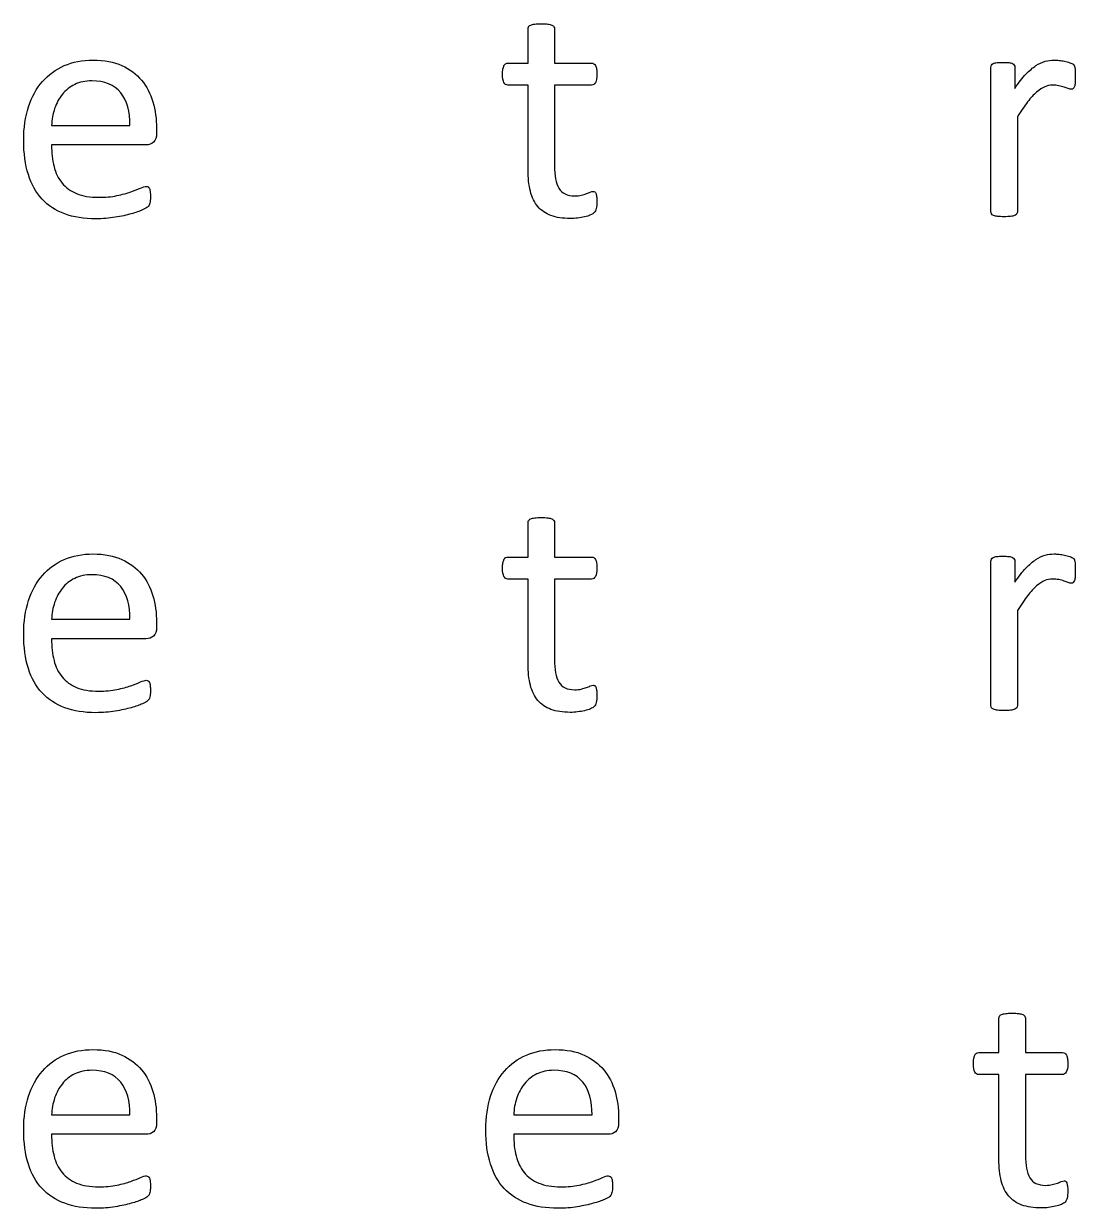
# Model space of a CAD drawing. Extents: x 0 to 612, y 0 to 328.
# Drawn here: x 492.08 to 525.88, y 192.66 to 230.72 of the extents above; entities that cross this region are included whole.
import ezdxf

# ---------------------------------------------------------------- set-up
doc = ezdxf.new("R2010")
doc.units = 0
doc.layers.add('Layer_1', color=7, linetype='CONTINUOUS')

msp = doc.modelspace()

# ---------------------------------------------------------------- linework, layer by layer
at = {"layer": 'Layer_1', "color": 7}
for p, q in [((508.294923, 229.454805), (508.294923, 230.558319)), ((509.145775, 230.558319), (509.145775, 229.454805)), ((507.650353, 229.454805), (508.294923, 229.454805)), ((509.145775, 229.454805), (510.336947, 229.454805)), ((523.172439, 224.679809), (523.172439, 229.320745)), ((523.940763, 229.320745), (523.940763, 228.645231)), ((525.884564, 229.016522), (525.884832, 229.016545)), ((508.294923, 228.748377), (507.645195, 228.748377)), ((508.294923, 226.036008), (508.294923, 228.748377)), ((510.336937, 228.748377), (509.145766, 228.748377)), ((509.145766, 228.748377), (509.145766, 226.159766)), ((524.023287, 227.732516), (524.023287, 224.679809)), ((492.981783, 227.454098), (495.4982, 227.454098)), ((496.354135, 227.356143), (496.354196, 227.201422)), ((496.024174, 226.83015), (492.981783, 226.83015)), ((510.507094, 225.020151), (510.50709, 225.020184)), ((508.294923, 213.585557), (508.294923, 214.689071)), ((509.145775, 214.689071), (509.145775, 213.585557)), ((507.650353, 213.585557), (508.294923, 213.585557)), ((509.145775, 213.585557), (510.336947, 213.585557)), ((523.172439, 208.810514), (523.172439, 213.451449)), ((523.940763, 213.451449), (523.940763, 212.775936)), ((508.294923, 212.879082), (507.645195, 212.879082)), ((508.294923, 210.166712), (508.294923, 212.879082)), ((510.336937, 212.879082), (509.145766, 212.879082)), ((509.145766, 212.879082), (509.145766, 210.290471)), ((525.884564, 213.147231), (525.884832, 213.14725)), ((524.023287, 211.863216), (524.023287, 208.810514)), ((492.981783, 211.584798), (495.4982, 211.584798)), ((496.354135, 211.486848), (496.354196, 211.332127)), ((496.024174, 210.96085), (492.981783, 210.96085)), ((510.507094, 209.150861), (510.50709, 209.150889)), ((523.430056, 197.659792), (523.430056, 198.763301)), ((524.280904, 198.763301), (524.280904, 197.659792)), ((522.785482, 197.659792), (523.430056, 197.659792)), ((524.280904, 197.659792), (525.472075, 197.659792)), ((523.430056, 196.953312), (522.780324, 196.953312)), ((523.430056, 194.240943), (523.430056, 196.953312)), ((525.472066, 196.953312), (524.280894, 196.953312)), ((524.280894, 196.953312), (524.280894, 194.364702)), ((492.981783, 195.659033), (495.4982, 195.659033)), ((507.83453, 195.659033), (510.350952, 195.659033)), ((496.354135, 195.561078), (496.354196, 195.406357)), ((511.206882, 195.561078), (511.206944, 195.406357)), ((496.024174, 195.035085), (492.981783, 195.035085)), ((510.876922, 195.035085), (507.83453, 195.035085)), ((525.642228, 193.225082), (525.642223, 193.22512))]:
    msp.add_line(p, q, dxfattribs=at)
for points in [[(508.312995, 230.625354), (508.325043, 230.645967), (508.34735, 230.664039), (508.380035, 230.679499)], [(508.380035, 230.679499), (508.412696, 230.694982), (508.45652, 230.706136), (508.511526, 230.713007)], [(508.511526, 230.713007), (508.566527, 230.719878), (508.635285, 230.723314), (508.717789, 230.723314)], [(508.717789, 230.723314), (508.803734, 230.723309), (508.874204, 230.720019), (508.92921, 230.713007)], [(508.92921, 230.713007), (508.984212, 230.706136), (509.027184, 230.694935), (509.058127, 230.679499)], [(509.058127, 230.679499), (509.089047, 230.664015), (509.111406, 230.645991), (509.125162, 230.625354)], [(508.294923, 230.558319), (508.294923, 230.582368), (508.300947, 230.604722), (508.312995, 230.625354)], [(509.125162, 230.625354), (509.138904, 230.604741), (509.145775, 230.582386), (509.145775, 230.558319)], [(493.389095, 229.374951), (493.664111, 229.493547), (493.971788, 229.55285), (494.312126, 229.552854)], [(494.312126, 229.552854), (494.676522, 229.55285), (494.986773, 229.494408), (495.242889, 229.37753)], [(524.912781, 229.514118), (525.010755, 229.539907), (525.109585, 229.552802), (525.209286, 229.552802)], [(525.209286, 229.552802), (525.253995, 229.552798), (525.30468, 229.550449), (525.361404, 229.545084)], [(525.361404, 229.545084), (525.418123, 229.539907), (525.477426, 229.530495), (525.539308, 229.516706)], [(492.685217, 228.864446), (492.879447, 229.086178), (493.114074, 229.256345), (493.389095, 229.374951)], [(495.242889, 229.37753), (495.498996, 229.260642), (495.709556, 229.103365), (495.874574, 228.9057)], [(507.475033, 229.099026), (507.475033, 229.164339), (507.479269, 229.21934), (507.487928, 229.264035)], [(507.487928, 229.264035), (507.49654, 229.308744), (507.507694, 229.345678), (507.521436, 229.374904)], [(507.521436, 229.374904), (507.535178, 229.404129), (507.55325, 229.424747), (507.575581, 229.436781)], [(507.575581, 229.436781), (507.597935, 229.448828), (507.62285, 229.454805), (507.650353, 229.454805)], [(510.336947, 229.454805), (510.364431, 229.454801), (510.388508, 229.448781), (510.40914, 229.436781)], [(510.40914, 229.436781), (510.429753, 229.424733), (510.447825, 229.40412), (510.463284, 229.374904)], [(510.463284, 229.374904), (510.478768, 229.345678), (510.489922, 229.30872), (510.496793, 229.264035)], [(510.496793, 229.264035), (510.503664, 229.219326), (510.507099, 229.164339), (510.507099, 229.099026)], [(523.172439, 229.320745), (523.172439, 229.348229), (523.177616, 229.371449), (523.187923, 229.390359)], [(523.187923, 229.390359), (523.198229, 229.409278), (523.218842, 229.426455), (523.2498, 229.441924)], [(523.2498, 229.441924), (523.280766, 229.457408), (523.320275, 229.467714), (523.368405, 229.472844)], [(523.368405, 229.472844), (523.416531, 229.478021), (523.48013, 229.480562), (523.559199, 229.480562)], [(523.559199, 229.480562), (523.634828, 229.480558), (523.697566, 229.478209), (523.747414, 229.472844)], [(523.747414, 229.472844), (523.797257, 229.467667), (523.835933, 229.457361), (523.863436, 229.441924)], [(523.863436, 229.441924), (523.89092, 229.426441), (523.910705, 229.409263), (523.922739, 229.390359)], [(523.922739, 229.390359), (523.934787, 229.37144), (523.940763, 229.348238), (523.940763, 229.320745)], [(524.299145, 229.099012), (524.41087, 229.215891), (524.516581, 229.30785), (524.616277, 229.374889)], [(524.616277, 229.374889), (524.715968, 229.44192), (524.814803, 229.488328), (524.912781, 229.514118)], [(525.539308, 229.516706), (525.60118, 229.502964), (525.657047, 229.48748), (525.706895, 229.470303)], [(525.706895, 229.470303), (525.756739, 229.453125), (525.791974, 229.435901), (525.812606, 229.418737)], [(525.812606, 229.418737), (525.833219, 229.401559), (525.846961, 229.385229), (525.853879, 229.369746)], [(525.853879, 229.369746), (525.86075, 229.354262), (525.866774, 229.334496), (525.871904, 229.310447)], [(525.871904, 229.310447), (525.877034, 229.286352), (525.880516, 229.25114), (525.882211, 229.204737)], [(525.882211, 229.204737), (525.884093, 229.158334), (525.884564, 229.095581), (525.884564, 229.016522)], [(492.239173, 228.054862), (492.342305, 228.372851), (492.490988, 228.642709), (492.685217, 228.864446)], [(494.27609, 228.887629), (494.066387, 228.887624), (493.882469, 228.848097), (493.724331, 228.769028)], [(495.201696, 228.506041), (494.99371, 228.76043), (494.685177, 228.887624), (494.27609, 228.887629)], [(495.874574, 228.9057), (496.039578, 228.708026), (496.160757, 228.475982), (496.238113, 228.20956)], [(507.521436, 228.830881), (507.490517, 228.885883), (507.475033, 228.975263), (507.475033, 229.099026)], [(507.645195, 228.748377), (507.593629, 228.748372), (507.552375, 228.775861), (507.521436, 228.830881)], [(510.460696, 228.830881), (510.429776, 228.775875), (510.388498, 228.748372), (510.336937, 228.748377)], [(510.507099, 229.099026), (510.507094, 228.975263), (510.491616, 228.885883), (510.460696, 228.830881)], [(523.940763, 228.645231), (524.067958, 228.830862), (524.187415, 228.982124), (524.299145, 229.099012)], [(525.879655, 228.825752), (525.876361, 228.774181), (525.869349, 228.733788), (525.859042, 228.704572)], [(525.884832, 229.016545), (525.884827, 228.940907), (525.88295, 228.877313), (525.879655, 228.825752)], [(493.327274, 228.454475), (493.220702, 228.323836), (493.138198, 228.171717), (493.079761, 227.998115)], [(493.724331, 228.769028), (493.566194, 228.689954), (493.433841, 228.585105), (493.327274, 228.454475)], [(495.4982, 227.454098), (495.508507, 227.900998), (495.409677, 228.251647), (495.201696, 228.506041)], [(524.639497, 228.52663), (524.548399, 228.447557), (524.453, 228.342708), (524.353309, 228.212078)], [(524.899905, 228.696797), (524.817401, 228.662442), (524.730595, 228.605694), (524.639497, 228.52663)], [(525.152581, 228.748363), (525.066636, 228.748358), (524.982409, 228.731185), (524.899905, 228.696797)], [(525.353686, 228.72775), (525.291804, 228.741492), (525.224769, 228.748363), (525.152581, 228.748363)], [(525.521278, 228.683935), (525.471426, 228.699418), (525.415563, 228.714008), (525.353686, 228.72775)], [(525.655349, 228.637532), (525.615816, 228.653015), (525.571122, 228.668452), (525.521278, 228.683935)], [(525.755901, 228.61433), (525.728417, 228.614326), (525.694881, 228.622049), (525.655349, 228.637532)], [(525.820357, 228.637532), (525.804874, 228.622049), (525.783414, 228.61433), (525.755901, 228.61433)], [(525.859042, 228.704572), (525.848736, 228.675346), (525.835841, 228.653001), (525.820357, 228.637532)], [(492.084476, 226.979713), (492.084476, 227.378488), (492.136042, 227.736869), (492.239173, 228.054862)], [(496.238113, 228.20956), (496.315455, 227.943133), (496.35413, 227.658662), (496.354135, 227.356143)], [(524.353309, 228.212078), (524.253613, 228.081438), (524.143605, 227.921588), (524.023287, 227.732516)], [(493.079761, 227.998115), (493.021315, 227.824508), (492.988659, 227.643169), (492.981783, 227.454098)], [(492.234015, 225.876199), (492.134324, 226.19247), (492.084476, 226.560306), (492.084476, 226.979713)], [(496.253644, 226.915233), (496.186604, 226.858505), (496.110114, 226.830145), (496.024174, 226.83015)], [(496.354196, 227.201422), (496.354192, 227.067347), (496.320688, 226.971952), (496.253644, 226.915233)], [(492.981783, 226.83015), (492.981783, 226.572316), (493.007573, 226.340268), (493.059134, 226.134009)], [(493.059134, 226.134009), (493.110695, 225.927742), (493.19664, 225.750699), (493.316963, 225.602877)], [(509.145766, 226.159766), (509.145761, 225.840056), (509.19303, 225.598557), (509.287568, 225.435266)], [(492.677485, 225.087243), (492.481533, 225.296942), (492.333711, 225.559929), (492.234015, 225.876199)], [(508.369695, 225.337288), (508.319847, 225.534958), (508.294923, 225.767863), (508.294923, 226.036008)], [(493.316963, 225.602877), (493.437281, 225.455056), (493.593697, 225.341608), (493.786213, 225.262544)], [(495.526565, 225.319268), (495.652036, 225.36393), (495.755168, 225.404347), (495.835959, 225.440448)], [(495.835959, 225.440448), (495.916741, 225.476544), (495.977762, 225.494588), (496.019016, 225.494588)], [(496.019016, 225.494588), (496.043065, 225.494588), (496.064572, 225.488564), (496.083477, 225.476563)], [(496.083477, 225.476563), (496.102396, 225.464515), (496.116985, 225.446491), (496.127292, 225.422423)], [(496.127292, 225.422423), (496.137598, 225.398374), (496.145316, 225.364838), (496.150493, 225.321866)], [(509.287568, 225.435266), (509.382106, 225.271971), (509.551412, 225.190328), (509.795494, 225.190328)], [(493.401985, 224.612835), (493.114935, 224.719407), (492.873432, 224.87754), (492.677485, 225.087243)], [(493.786213, 225.262544), (493.978725, 225.183475), (494.214209, 225.143939), (494.492665, 225.143943)], [(494.492665, 225.143943), (494.71268, 225.143939), (494.908627, 225.161968), (495.080516, 225.198083)], [(495.080516, 225.198083), (495.2524, 225.23418), (495.401083, 225.274573), (495.526565, 225.319268)], [(496.153035, 225.048567), (496.14974, 225.015906), (496.145316, 224.98669), (496.14014, 224.960905)], [(496.150493, 225.321866), (496.155623, 225.278898), (496.158211, 225.226471), (496.158211, 225.164589)], [(496.158211, 225.164589), (496.158207, 225.11988), (496.156329, 225.081224), (496.153035, 225.048567)], [(508.609476, 224.847415), (508.499469, 224.976327), (508.419543, 225.139618), (508.369695, 225.337288)], [(509.795494, 225.190328), (509.874558, 225.190328), (509.945033, 225.198046), (510.006915, 225.213529)], [(510.006915, 225.213529), (510.068792, 225.229012), (510.123794, 225.245343), (510.171924, 225.262516)], [(510.171924, 225.262516), (510.220049, 225.279694), (510.261304, 225.296024), (510.295683, 225.311503)], [(510.295683, 225.311503), (510.330038, 225.326986), (510.361, 225.334704), (510.388503, 225.334704)], [(510.388503, 225.334704), (510.405681, 225.3347), (510.422011, 225.330469), (510.43749, 225.321809)], [(510.43749, 225.321809), (510.452973, 225.313197), (510.464974, 225.296866), (510.473586, 225.272822)], [(510.473586, 225.272822), (510.482199, 225.248774), (510.489917, 225.216099), (510.496788, 225.174849)], [(510.50709, 225.020184), (510.507085, 224.920488), (510.500219, 224.84142), (510.486477, 224.782978)], [(510.496788, 225.174849), (510.503659, 225.133576), (510.507094, 225.082029), (510.507094, 225.020151)], [(494.404941, 224.452979), (494.023354, 224.452979), (493.689035, 224.506268), (493.401985, 224.612835)], [(495.539394, 224.612835), (495.391567, 224.571609), (495.220539, 224.534627), (495.02631, 224.501971)], [(495.900354, 224.739173), (495.807534, 224.696205), (495.687211, 224.654089), (495.539394, 224.612835)], [(496.067947, 224.831993), (496.049028, 224.813074), (495.99317, 224.782145), (495.900354, 224.739173)], [(496.11435, 224.891291), (496.102302, 224.870678), (496.086865, 224.850912), (496.067947, 224.831993)], [(496.14014, 224.960905), (496.134963, 224.935115), (496.126398, 224.911918), (496.11435, 224.891291)], [(509.032318, 224.558643), (508.860429, 224.622243), (508.719483, 224.718498), (508.609476, 224.847415)], [(510.4246, 224.654066), (510.397115, 224.626582), (510.355842, 224.600782), (510.300841, 224.576715)], [(510.486477, 224.782978), (510.472735, 224.724536), (510.452074, 224.681569), (510.4246, 224.654066)], [(523.190511, 224.610195), (523.178463, 224.629114), (523.172439, 224.652315), (523.172439, 224.679809)], [(523.257546, 224.561208), (523.224885, 224.57495), (523.20254, 224.59128), (523.190511, 224.610195)], [(524.002673, 224.610195), (523.988931, 224.591276), (523.966577, 224.574945), (523.935638, 224.561208)], [(524.023287, 224.679809), (524.023287, 224.652325), (524.016416, 224.629104), (524.002673, 224.610195)], [(495.02631, 224.501971), (494.832076, 224.46931), (494.624956, 224.452979), (494.404941, 224.452979)], [(509.651108, 224.463248), (509.410466, 224.463248), (509.204203, 224.495062), (509.032318, 224.558643)], [(509.888314, 224.478732), (509.809241, 224.468425), (509.730177, 224.463248), (509.651108, 224.463248)], [(510.112626, 224.517417), (510.04215, 224.501933), (509.967378, 224.489038), (509.888314, 224.478732)], [(510.300841, 224.576715), (510.245835, 224.552666), (510.183096, 224.5329), (510.112626, 224.517417)], [(523.389037, 224.530288), (523.334036, 224.537159), (523.290202, 224.547466), (523.257546, 224.561208)], [(523.595305, 224.519982), (523.512796, 224.519982), (523.444043, 224.523276), (523.389037, 224.530288)], [(523.806722, 224.530288), (523.75172, 224.523417), (523.681245, 224.519982), (523.595305, 224.519982)], [(523.935638, 224.561208), (523.904719, 224.547466), (523.861728, 224.537159), (523.806722, 224.530288)], [(508.294923, 214.689071), (508.294923, 214.71312), (508.300947, 214.735474), (508.312995, 214.756106)], [(508.312995, 214.756106), (508.325043, 214.776719), (508.34735, 214.794791), (508.380035, 214.810251)], [(508.380035, 214.810251), (508.412696, 214.825734), (508.45652, 214.836888), (508.511526, 214.843759)], [(508.511526, 214.843759), (508.566527, 214.85063), (508.635285, 214.854065), (508.717789, 214.854065)], [(508.717789, 214.854065), (508.803734, 214.854061), (508.874204, 214.850771), (508.92921, 214.843759)], [(508.92921, 214.843759), (508.984212, 214.836888), (509.027184, 214.825687), (509.058127, 214.810251)], [(509.058127, 214.810251), (509.089047, 214.794767), (509.111406, 214.776743), (509.125162, 214.756106)], [(509.125162, 214.756106), (509.138904, 214.735493), (509.145775, 214.713138), (509.145775, 214.689071)], [(493.389095, 213.505655), (493.664111, 213.624252), (493.971788, 213.683554), (494.312126, 213.683559)], [(494.312126, 213.683559), (494.676522, 213.683554), (494.986773, 213.625113), (495.242889, 213.508234)], [(507.521436, 213.505608), (507.535178, 213.534834), (507.55325, 213.555452), (507.575581, 213.567485)], [(507.575581, 213.567485), (507.597935, 213.579533), (507.62285, 213.58551), (507.650353, 213.585557)], [(510.336947, 213.585557), (510.364431, 213.585553), (510.388508, 213.579533), (510.40914, 213.567485)], [(510.40914, 213.567485), (510.429753, 213.555438), (510.447825, 213.534824), (510.463284, 213.505608)], [(523.187923, 213.521063), (523.198229, 213.539982), (523.218842, 213.55716), (523.2498, 213.572629)], [(523.2498, 213.572629), (523.280766, 213.588113), (523.320275, 213.598419), (523.368405, 213.603549)], [(523.368405, 213.603549), (523.416531, 213.608679), (523.48013, 213.611267), (523.559199, 213.611267)], [(523.559199, 213.611267), (523.634828, 213.611262), (523.697566, 213.608914), (523.747414, 213.603549)], [(523.747414, 213.603549), (523.797257, 213.598372), (523.835933, 213.588066), (523.863436, 213.572629)], [(523.863436, 213.572629), (523.89092, 213.557146), (523.910705, 213.539968), (523.922739, 213.521063)], [(524.616277, 213.505594), (524.715968, 213.572625), (524.814803, 213.619032), (524.912781, 213.644822)], [(524.912781, 213.644822), (525.010755, 213.670612), (525.109585, 213.683507), (525.209286, 213.683507)], [(525.209286, 213.683507), (525.253995, 213.683503), (525.30468, 213.681154), (525.361404, 213.675789)], [(525.361404, 213.675789), (525.418123, 213.670612), (525.477426, 213.6612), (525.539308, 213.647411)], [(525.539308, 213.647411), (525.60118, 213.633669), (525.657047, 213.618185), (525.706895, 213.601008)], [(525.706895, 213.601008), (525.756739, 213.58383), (525.791974, 213.566652), (525.812606, 213.549442)], [(525.812606, 213.549442), (525.833219, 213.532264), (525.846961, 213.515934), (525.853879, 213.500455)], [(492.685217, 212.995151), (492.879447, 213.216883), (493.114074, 213.38705), (493.389095, 213.505655)], [(495.242889, 213.508234), (495.498996, 213.391347), (495.709556, 213.23407), (495.874574, 213.036405)], [(507.475033, 213.229731), (507.475033, 213.295044), (507.479269, 213.350045), (507.487928, 213.39474)], [(507.521436, 212.961586), (507.490517, 213.016587), (507.475033, 213.105968), (507.475033, 213.229731)], [(507.487928, 213.39474), (507.49654, 213.439402), (507.507694, 213.476383), (507.521436, 213.505608)], [(510.507099, 213.229731), (510.507094, 213.105968), (510.491616, 213.016587), (510.460696, 212.961586)], [(510.463284, 213.505608), (510.478768, 213.476383), (510.489922, 213.439425), (510.496793, 213.39474)], [(510.496793, 213.39474), (510.503664, 213.350031), (510.507099, 213.295044), (510.507099, 213.229731)], [(523.172439, 213.451449), (523.172439, 213.478934), (523.177616, 213.502149), (523.187923, 213.521063)], [(523.922739, 213.521063), (523.934787, 213.502145), (523.940763, 213.478943), (523.940763, 213.451449)], [(523.940763, 212.775936), (524.067958, 212.961567), (524.187415, 213.112829), (524.299145, 213.229717)], [(524.299145, 213.229717), (524.41087, 213.346595), (524.516581, 213.438554), (524.616277, 213.505594)], [(525.853879, 213.500455), (525.86075, 213.484972), (525.866774, 213.465206), (525.871904, 213.441157)], [(525.871904, 213.441157), (525.877034, 213.417061), (525.880516, 213.381849), (525.882211, 213.335446)], [(525.882211, 213.335446), (525.884093, 213.289043), (525.884564, 213.226291), (525.884564, 213.147231)], [(492.239173, 212.185567), (492.342305, 212.503551), (492.490988, 212.773414), (492.685217, 212.995151)], [(493.724331, 212.899733), (493.566194, 212.820659), (493.433841, 212.71581), (493.327274, 212.58518)], [(494.27609, 213.018333), (494.066387, 213.018329), (493.882469, 212.978801), (493.724331, 212.899733)], [(495.201696, 212.636746), (494.99371, 212.891134), (494.685177, 213.018329), (494.27609, 213.018333)], [(495.874574, 213.036405), (496.039578, 212.838731), (496.160757, 212.606682), (496.238113, 212.340265)], [(507.645195, 212.879082), (507.593629, 212.879077), (507.552375, 212.906566), (507.521436, 212.961586)], [(510.460696, 212.961586), (510.429776, 212.90658), (510.388498, 212.879077), (510.336937, 212.879082)], [(524.899905, 212.827502), (524.817401, 212.7931), (524.730595, 212.736399), (524.639497, 212.657335)], [(525.152581, 212.879068), (525.066636, 212.879063), (524.982409, 212.86189), (524.899905, 212.827502)], [(525.353686, 212.858455), (525.291804, 212.872197), (525.224769, 212.879068), (525.152581, 212.879068)], [(525.521278, 212.81464), (525.471426, 212.830123), (525.415563, 212.844712), (525.353686, 212.858455)], [(525.655349, 212.768237), (525.615816, 212.78372), (525.571122, 212.799156), (525.521278, 212.81464)], [(525.859042, 212.835272), (525.848736, 212.806046), (525.835841, 212.783706), (525.820357, 212.768237)], [(525.879655, 212.956456), (525.876361, 212.904886), (525.869349, 212.864493), (525.859042, 212.835272)], [(525.884832, 213.14725), (525.884827, 213.071612), (525.88295, 213.008017), (525.879655, 212.956456)], [(493.327274, 212.58518), (493.220702, 212.45454), (493.138198, 212.302422), (493.079761, 212.12882)], [(495.4982, 211.584798), (495.508507, 212.031703), (495.409677, 212.382347), (495.201696, 212.636746)], [(524.639497, 212.657335), (524.548399, 212.578262), (524.453, 212.473412), (524.353309, 212.342782)], [(525.755901, 212.745035), (525.728417, 212.74503), (525.694881, 212.752753), (525.655349, 212.768237)], [(525.820357, 212.768237), (525.804874, 212.752753), (525.783414, 212.745035), (525.755901, 212.745035)], [(492.084476, 211.110418), (492.084476, 211.509193), (492.136042, 211.867574), (492.239173, 212.185567)], [(493.079761, 212.12882), (493.021315, 211.955213), (492.988659, 211.773874), (492.981783, 211.584798)], [(496.238113, 212.340265), (496.315455, 212.073837), (496.35413, 211.789367), (496.354135, 211.486848)], [(524.353309, 212.342782), (524.253613, 212.212143), (524.143605, 212.052292), (524.023287, 211.863216)], [(496.354196, 211.332127), (496.354192, 211.198052), (496.320688, 211.102657), (496.253644, 211.045938)], [(492.234015, 210.006904), (492.134324, 210.323175), (492.084476, 210.691011), (492.084476, 211.110418)], [(492.981783, 210.96085), (492.981783, 210.703021), (493.007573, 210.470973), (493.059134, 210.26471)], [(496.253644, 211.045938), (496.186604, 210.98921), (496.110114, 210.96085), (496.024174, 210.96085)], [(493.059134, 210.26471), (493.110695, 210.058446), (493.19664, 209.881404), (493.316963, 209.733582)], [(508.369695, 209.467993), (508.319847, 209.665662), (508.294923, 209.898567), (508.294923, 210.166712)], [(509.145766, 210.290471), (509.145761, 209.97076), (509.19303, 209.729262), (509.287568, 209.565971)], [(492.677485, 209.217948), (492.481533, 209.427647), (492.333711, 209.690634), (492.234015, 210.006904)], [(493.316963, 209.733582), (493.437281, 209.585761), (493.593697, 209.472313), (493.786213, 209.393249)], [(493.786213, 209.393249), (493.978725, 209.31418), (494.214209, 209.274643), (494.492665, 209.274643)], [(495.080516, 209.328788), (495.2524, 209.364885), (495.401083, 209.405278), (495.526565, 209.449968)], [(495.526565, 209.449968), (495.652036, 209.494677), (495.755168, 209.535051), (495.835959, 209.571148)], [(495.835959, 209.571148), (495.916741, 209.607244), (495.977762, 209.625293), (496.019016, 209.625293)], [(496.019016, 209.625293), (496.043065, 209.625293), (496.064572, 209.619269), (496.083477, 209.607268)], [(496.083477, 209.607268), (496.102396, 209.59522), (496.116985, 209.577195), (496.127292, 209.553123)], [(496.127292, 209.553123), (496.137598, 209.529075), (496.145316, 209.495543), (496.150493, 209.452571)], [(496.150493, 209.452571), (496.155623, 209.409603), (496.158211, 209.357176), (496.158211, 209.295294)], [(508.609476, 208.97812), (508.499469, 209.107032), (508.419543, 209.270323), (508.369695, 209.467993)], [(509.287568, 209.565971), (509.382106, 209.402675), (509.551412, 209.321032), (509.795494, 209.321032)], [(510.006915, 209.344234), (510.068792, 209.359717), (510.123794, 209.376048), (510.171924, 209.393225)], [(510.171924, 209.393225), (510.220049, 209.410403), (510.261304, 209.426734), (510.295683, 209.442212)], [(510.295683, 209.442212), (510.330038, 209.457696), (510.361, 209.465414), (510.388503, 209.465414)], [(510.388503, 209.465414), (510.405681, 209.465414), (510.422011, 209.461178), (510.43749, 209.452519)], [(510.43749, 209.452519), (510.452973, 209.443906), (510.464974, 209.427576), (510.473586, 209.403532)], [(510.473586, 209.403532), (510.482199, 209.379483), (510.489917, 209.346808), (510.496788, 209.305558)], [(493.401985, 208.74354), (493.114935, 208.850112), (492.873432, 209.008244), (492.677485, 209.217948)], [(494.492665, 209.274643), (494.71268, 209.274643), (494.908627, 209.292715), (495.080516, 209.328788)], [(496.11435, 209.021996), (496.102302, 209.001383), (496.086865, 208.981617), (496.067947, 208.962693)], [(496.14014, 209.09161), (496.134963, 209.06582), (496.126398, 209.042623), (496.11435, 209.021996)], [(496.153035, 209.179272), (496.14974, 209.146611), (496.145316, 209.117391), (496.14014, 209.09161)], [(496.158211, 209.295294), (496.158207, 209.250585), (496.156329, 209.211929), (496.153035, 209.179272)], [(509.795494, 209.321032), (509.874558, 209.321032), (509.945033, 209.328751), (510.006915, 209.344234)], [(510.50709, 209.150889), (510.507085, 209.051193), (510.500219, 208.972124), (510.486477, 208.913683)], [(510.496788, 209.305558), (510.503659, 209.264285), (510.507094, 209.212738), (510.507094, 209.150861)], [(494.404941, 208.583684), (494.023354, 208.583684), (493.689035, 208.636973), (493.401985, 208.74354)], [(495.02631, 208.632671), (494.832076, 208.60001), (494.624956, 208.583684), (494.404941, 208.583684)], [(495.539394, 208.74354), (495.391567, 208.702266), (495.220539, 208.665332), (495.02631, 208.632671)], [(495.900354, 208.869878), (495.807534, 208.82691), (495.687211, 208.784794), (495.539394, 208.74354)], [(496.067947, 208.962693), (496.049028, 208.943774), (495.99317, 208.91285), (495.900354, 208.869878)], [(509.032318, 208.689348), (508.860429, 208.752947), (508.719483, 208.849203), (508.609476, 208.97812)], [(509.651108, 208.593953), (509.410466, 208.593953), (509.204203, 208.625767), (509.032318, 208.689348)], [(509.888314, 208.609437), (509.809241, 208.59913), (509.730177, 208.593953), (509.651108, 208.593953)], [(510.112626, 208.648122), (510.04215, 208.632638), (509.967378, 208.619743), (509.888314, 208.609437)], [(510.300841, 208.70742), (510.245835, 208.683371), (510.183096, 208.663605), (510.112626, 208.648122)], [(510.4246, 208.784771), (510.397115, 208.757287), (510.355842, 208.731482), (510.300841, 208.70742)], [(510.486477, 208.913683), (510.472735, 208.855241), (510.452074, 208.812269), (510.4246, 208.784771)], [(523.190511, 208.7409), (523.178463, 208.759818), (523.172439, 208.78302), (523.172439, 208.810514)], [(523.257546, 208.691913), (523.224885, 208.705655), (523.20254, 208.721985), (523.190511, 208.7409)], [(523.389037, 208.660993), (523.334036, 208.667864), (523.290202, 208.678171), (523.257546, 208.691913)], [(523.595305, 208.650686), (523.512796, 208.650686), (523.444043, 208.653981), (523.389037, 208.660993)], [(523.806722, 208.660993), (523.75172, 208.654122), (523.681245, 208.650686), (523.595305, 208.650686)], [(523.935638, 208.691913), (523.904719, 208.678171), (523.861728, 208.667864), (523.806722, 208.660993)], [(524.002673, 208.7409), (523.988931, 208.721981), (523.966577, 208.70565), (523.935638, 208.691913)], [(524.023287, 208.810514), (524.023287, 208.783029), (524.016416, 208.759809), (524.002673, 208.7409)], [(523.430056, 198.763301), (523.430056, 198.78735), (523.43608, 198.809704), (523.448128, 198.830336)], [(523.448128, 198.830336), (523.460176, 198.85095), (523.482483, 198.869021), (523.515163, 198.884481)], [(523.515163, 198.884481), (523.547824, 198.899965), (523.591653, 198.911118), (523.646654, 198.917989)], [(523.646654, 198.917989), (523.70166, 198.92486), (523.770413, 198.928296), (523.852922, 198.928296)], [(523.852922, 198.928296), (523.938862, 198.928287), (524.009337, 198.925002), (524.064339, 198.917989)], [(524.064339, 198.917989), (524.11934, 198.911118), (524.162312, 198.899918), (524.193256, 198.884481)], [(524.193256, 198.884481), (524.224175, 198.868998), (524.246539, 198.850973), (524.260291, 198.830336)], [(524.260291, 198.830336), (524.274033, 198.809723), (524.280904, 198.787369), (524.280904, 198.763301)], [(492.685217, 197.069386), (492.879447, 197.291114), (493.114074, 197.46128), (493.389095, 197.579886)], [(493.389095, 197.579886), (493.664111, 197.698482), (493.971788, 197.757785), (494.312126, 197.75779)], [(494.312126, 197.75779), (494.676522, 197.757785), (494.986773, 197.699343), (495.242889, 197.582465)], [(495.242889, 197.582465), (495.498996, 197.465577), (495.709556, 197.308301), (495.874574, 197.110636)], [(507.537964, 197.069386), (507.732199, 197.291114), (507.966821, 197.46128), (508.241842, 197.579886)], [(508.241842, 197.579886), (508.516858, 197.698482), (508.824535, 197.757785), (509.164873, 197.75779)], [(509.164873, 197.75779), (509.529269, 197.757785), (509.839525, 197.699343), (510.095636, 197.582465)], [(510.095636, 197.582465), (510.351743, 197.465577), (510.562303, 197.308301), (510.727321, 197.110636)], [(522.623057, 197.468975), (522.631669, 197.513637), (522.642823, 197.550613), (522.656565, 197.579839)], [(522.656565, 197.579839), (522.670307, 197.609064), (522.688379, 197.629682), (522.710709, 197.641721)], [(522.710709, 197.641721), (522.733064, 197.653768), (522.757979, 197.659745), (522.785482, 197.659792)], [(525.472075, 197.659792), (525.499559, 197.659788), (525.523641, 197.653768), (525.544268, 197.641721)], [(525.544268, 197.641721), (525.564881, 197.629673), (525.582953, 197.60906), (525.598413, 197.579839)], [(525.598413, 197.579839), (525.613896, 197.550613), (525.62505, 197.51366), (525.631921, 197.468975)], [(522.610162, 197.303962), (522.610162, 197.369274), (522.614397, 197.42428), (522.623057, 197.468975)], [(522.656565, 197.035821), (522.625645, 197.090818), (522.610162, 197.180198), (522.610162, 197.303962)], [(525.642228, 197.303962), (525.642223, 197.180198), (525.626744, 197.090818), (525.595825, 197.035821)], [(525.631921, 197.468975), (525.638792, 197.424266), (525.642228, 197.369274), (525.642228, 197.303962)], [(492.239173, 196.259798), (492.342305, 196.577786), (492.490988, 196.847649), (492.685217, 197.069386)], [(493.724331, 196.973963), (493.566194, 196.89489), (493.433841, 196.79004), (493.327274, 196.65941)], [(494.27609, 197.092564), (494.066387, 197.092559), (493.882469, 197.053032), (493.724331, 196.973963)], [(495.201696, 196.710976), (494.99371, 196.965365), (494.685177, 197.092559), (494.27609, 197.092564)], [(495.874574, 197.110636), (496.039578, 196.912961), (496.160757, 196.680918), (496.238113, 196.414495)], [(507.09192, 196.259798), (507.195052, 196.577786), (507.343735, 196.847649), (507.537964, 197.069386)], [(508.577083, 196.973963), (508.418946, 196.89489), (508.286593, 196.79004), (508.180026, 196.65941)], [(509.128838, 197.092564), (508.919134, 197.092559), (508.735216, 197.053032), (508.577083, 196.973963)], [(510.054448, 196.710976), (509.846462, 196.965365), (509.537924, 197.092559), (509.128838, 197.092564)], [(510.727321, 197.110636), (510.892325, 196.912961), (511.013505, 196.680918), (511.09086, 196.414495)], [(522.780324, 196.953312), (522.728758, 196.953308), (522.687508, 196.980796), (522.656565, 197.035821)], [(525.595825, 197.035821), (525.564905, 196.980811), (525.523631, 196.953308), (525.472066, 196.953312)], [(493.327274, 196.65941), (493.220702, 196.528776), (493.138198, 196.376653), (493.079761, 196.203055)], [(495.4982, 195.659033), (495.508507, 196.105933), (495.409677, 196.456583), (495.201696, 196.710976)], [(508.180026, 196.65941), (508.073454, 196.528776), (507.990945, 196.376653), (507.932508, 196.203055)], [(510.350952, 195.659033), (510.361259, 196.105933), (510.262424, 196.456583), (510.054448, 196.710976)], [(492.084476, 195.184648), (492.084476, 195.583423), (492.136042, 195.941805), (492.239173, 196.259798)], [(493.079761, 196.203055), (493.021315, 196.029444), (492.988659, 195.848104), (492.981783, 195.659033)], [(496.238113, 196.414495), (496.315455, 196.148068), (496.35413, 195.863597), (496.354135, 195.561078)], [(506.937223, 195.184648), (506.937223, 195.583423), (506.988789, 195.941805), (507.09192, 196.259798)], [(507.932508, 196.203055), (507.874062, 196.029444), (507.841406, 195.848104), (507.83453, 195.659033)], [(511.09086, 196.414495), (511.168202, 196.148068), (511.206878, 195.863597), (511.206882, 195.561078)], [(496.354196, 195.406357), (496.354192, 195.272287), (496.320688, 195.176888), (496.253644, 195.120169)], [(511.206944, 195.406357), (511.206939, 195.272287), (511.173435, 195.176888), (511.106391, 195.120169)], [(492.234015, 194.081139), (492.134324, 194.397405), (492.084476, 194.765246), (492.084476, 195.184648)], [(492.981783, 195.035085), (492.981783, 194.777252), (493.007573, 194.545208), (493.059134, 194.338945)], [(496.253644, 195.120169), (496.186604, 195.063445), (496.110114, 195.035081), (496.024174, 195.035085)], [(507.086762, 194.081139), (506.987071, 194.397405), (506.937223, 194.765246), (506.937223, 195.184648)], [(507.83453, 195.035085), (507.83453, 194.777252), (507.86032, 194.545208), (507.911881, 194.338945)], [(511.106391, 195.120169), (511.039351, 195.063445), (510.962861, 195.035081), (510.876922, 195.035085)], [(493.059134, 194.338945), (493.110695, 194.132677), (493.19664, 193.955634), (493.316963, 193.807813)], [(507.911881, 194.338945), (507.963447, 194.132677), (508.049387, 193.955634), (508.16971, 193.807813)], [(523.504828, 193.542228), (523.45498, 193.739893), (523.430056, 193.972803), (523.430056, 194.240943)], [(524.280894, 194.364702), (524.28089, 194.044991), (524.328159, 193.803492), (524.422701, 193.640202)], [(492.677485, 193.292178), (492.481533, 193.501882), (492.333711, 193.764864), (492.234015, 194.081139)], [(493.316963, 193.807813), (493.437281, 193.659991), (493.593697, 193.546548), (493.786213, 193.467479)], [(507.530232, 193.292178), (507.33428, 193.501882), (507.186459, 193.764864), (507.086762, 194.081139)], [(508.16971, 193.807813), (508.290029, 193.659991), (508.446444, 193.546548), (508.63896, 193.467479)], [(493.786213, 193.467479), (493.978725, 193.388411), (494.214209, 193.348879), (494.492665, 193.348879)], [(494.492665, 193.348879), (494.71268, 193.348879), (494.908627, 193.36695), (495.080516, 193.403023)], [(495.080516, 193.403023), (495.2524, 193.43912), (495.401083, 193.479508), (495.526565, 193.524203)], [(495.526565, 193.524203), (495.652036, 193.568912), (495.755168, 193.609287), (495.835959, 193.645383)], [(495.835959, 193.645383), (495.916741, 193.68148), (495.977762, 193.699523), (496.019016, 193.699528)], [(496.019016, 193.699528), (496.043065, 193.699523), (496.064572, 193.693504), (496.083477, 193.681503)], [(496.083477, 193.681503), (496.102396, 193.669455), (496.116985, 193.651431), (496.127292, 193.627358)], [(496.127292, 193.627358), (496.137598, 193.60331), (496.145316, 193.569773), (496.150493, 193.526806)], [(496.150493, 193.526806), (496.155623, 193.483838), (496.158211, 193.431406), (496.158211, 193.369529)], [(508.63896, 193.467479), (508.831472, 193.388411), (509.066956, 193.348879), (509.345412, 193.348879)], [(509.345412, 193.348879), (509.565427, 193.348879), (509.761374, 193.36695), (509.933268, 193.403023)], [(509.933268, 193.403023), (510.105148, 193.43912), (510.25383, 193.479508), (510.379312, 193.524203)], [(510.379312, 193.524203), (510.504784, 193.568912), (510.607915, 193.609287), (510.688707, 193.645383)], [(510.688707, 193.645383), (510.769488, 193.68148), (510.830509, 193.699523), (510.871768, 193.699528)], [(510.871768, 193.699528), (510.895817, 193.699523), (510.917324, 193.693504), (510.936224, 193.681503)], [(510.936224, 193.681503), (510.955143, 193.669455), (510.969732, 193.651431), (510.980039, 193.627358)], [(510.980039, 193.627358), (510.990346, 193.60331), (510.998064, 193.569773), (511.003241, 193.526806)], [(511.003241, 193.526806), (511.00837, 193.483838), (511.010959, 193.431406), (511.010959, 193.369529)], [(523.744609, 193.052351), (523.634597, 193.181263), (523.554672, 193.344558), (523.504828, 193.542228)], [(524.422701, 193.640202), (524.517235, 193.476911), (524.686545, 193.395263), (524.930622, 193.395263)], [(524.930622, 193.395263), (525.009691, 193.395263), (525.080162, 193.402981), (525.142044, 193.418464)], [(525.142044, 193.418464), (525.203921, 193.433948), (525.258927, 193.450278), (525.307057, 193.467451)], [(525.307057, 193.467451), (525.355183, 193.484629), (525.396432, 193.500959), (525.430816, 193.516438)], [(525.430816, 193.516438), (525.465171, 193.531921), (525.496128, 193.53964), (525.523631, 193.53964)], [(525.523631, 193.53964), (525.540809, 193.53964), (525.55714, 193.535404), (525.572623, 193.526745)], [(525.572623, 193.526745), (525.588106, 193.518132), (525.600107, 193.501802), (525.60872, 193.477753)], [(525.60872, 193.477753), (525.617332, 193.453704), (525.62505, 193.421034), (525.631921, 193.379779)], [(525.631921, 193.379779), (525.638792, 193.338506), (525.642228, 193.286959), (525.642228, 193.225082)], [(493.401985, 192.81777), (493.114935, 192.924342), (492.873432, 193.082475), (492.677485, 193.292178)], [(496.067947, 193.036928), (496.049028, 193.018009), (495.99317, 192.98708), (495.900354, 192.944108)], [(496.11435, 193.096226), (496.102302, 193.075613), (496.086865, 193.055847), (496.067947, 193.036928)], [(496.14014, 193.16584), (496.134963, 193.140051), (496.126398, 193.116854), (496.11435, 193.096226)], [(496.153035, 193.253503), (496.14974, 193.220842), (496.145316, 193.191626), (496.14014, 193.16584)], [(496.158211, 193.369529), (496.158207, 193.324821), (496.156329, 193.286164), (496.153035, 193.253503)], [(508.254732, 192.81777), (507.967682, 192.924342), (507.726179, 193.082475), (507.530232, 193.292178)], [(510.920694, 193.036928), (510.901775, 193.018009), (510.845917, 192.98708), (510.753101, 192.944108)], [(510.967097, 193.096226), (510.955049, 193.075613), (510.939613, 193.055847), (510.920694, 193.036928)], [(510.992887, 193.16584), (510.98771, 193.140051), (510.979145, 193.116854), (510.967097, 193.096226)], [(511.005782, 193.253503), (511.002488, 193.220842), (510.998017, 193.191626), (510.992887, 193.16584)], [(511.010959, 193.369529), (511.010954, 193.324821), (511.009076, 193.286164), (511.005782, 193.253503)], [(524.167447, 192.763583), (523.995562, 192.827178), (523.854612, 192.923434), (523.744609, 193.052351)], [(525.642223, 193.22512), (525.642218, 193.125424), (525.635352, 193.04636), (525.62161, 192.987918)], [(494.404941, 192.65792), (494.023354, 192.65792), (493.689035, 192.711203), (493.401985, 192.81777)], [(495.02631, 192.706906), (494.832076, 192.674245), (494.624956, 192.65792), (494.404941, 192.65792)], [(495.539394, 192.81777), (495.391567, 192.776544), (495.220539, 192.739563), (495.02631, 192.706906)], [(495.900354, 192.944108), (495.807534, 192.90114), (495.687211, 192.859025), (495.539394, 192.81777)], [(509.257689, 192.65792), (508.876101, 192.65792), (508.541782, 192.711203), (508.254732, 192.81777)], [(509.879062, 192.706906), (509.684828, 192.674245), (509.477703, 192.65792), (509.257689, 192.65792)], [(510.392141, 192.81777), (510.244315, 192.776544), (510.073287, 192.739563), (509.879062, 192.706906)], [(510.753101, 192.944108), (510.660281, 192.90114), (510.539958, 192.859025), (510.392141, 192.81777)], [(524.786241, 192.668184), (524.545599, 192.668184), (524.339331, 192.699998), (524.167447, 192.763583)], [(525.023443, 192.683667), (524.944374, 192.673361), (524.865305, 192.668184), (524.786241, 192.668184)], [(525.247754, 192.722352), (525.177279, 192.706869), (525.102507, 192.693974), (525.023443, 192.683667)], [(525.435969, 192.78165), (525.380963, 192.757601), (525.318225, 192.737835), (525.247754, 192.722352)], [(525.559728, 192.859001), (525.532244, 192.831517), (525.49097, 192.805718), (525.435969, 192.78165)], [(525.62161, 192.987918), (525.607868, 192.929476), (525.587207, 192.886504), (525.559728, 192.859001)]]:
    msp.add_open_spline(points, degree=3, dxfattribs=at)

doc.saveas('drawing.dxf')
